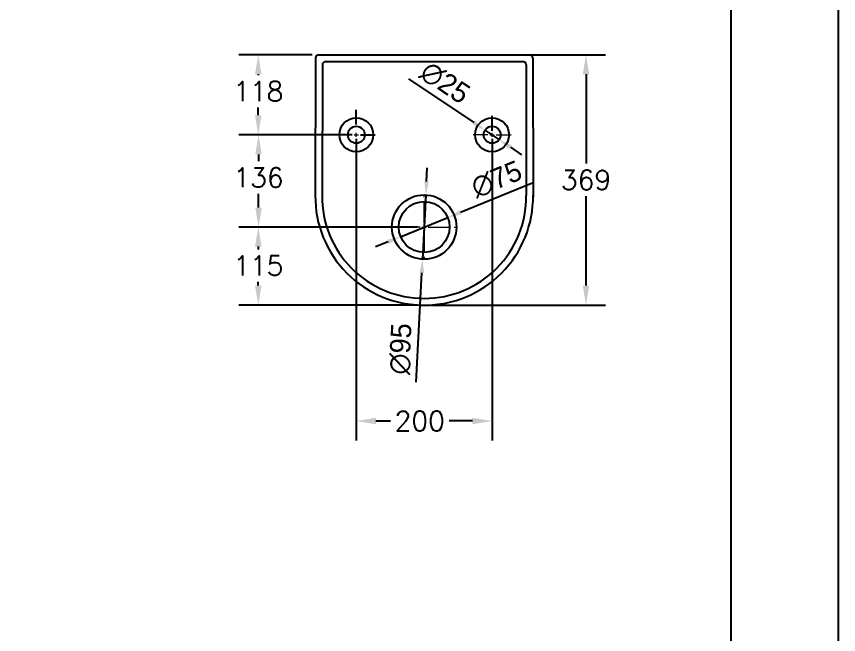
# Model space of a CAD drawing. Extents: x 63648 to 66073, y 58101 to 61531.
# Drawn here: x 64862 to 66073, y 59952 to 60863 of the extents above; entities that cross this region are included whole.
import ezdxf
from ezdxf.lldxf.tags import DXFTag

# ---------------------------------------------------------------- set-up
doc = ezdxf.new("R2010")
doc.units = 0
doc.header["$MEASUREMENT"] = 0
doc.linetypes.add('CENTER', pattern=[50.8, 31.75, -6.35, 6.35, -6.35])
doc.layers.get('Defpoints').update_dxf_attribs({"linetype": 'CONTINUOUS'})
for name, color, linetype in [('BU', 7, 'CONTINUOUS'), ('DIM2', 7, 'CONTINUOUS'), ('LINE', 7, 'CONTINUOUS'), ('YA', 7, 'CONTINUOUS')]:
    doc.layers.add(name, color=color, linetype=linetype)
doc.layers.add('CEN', color=1, linetype='CENTER', lineweight=5)
doc.styles.add('h', font='', dxfattribs={"height": 30})
doc.styles.get("Standard").update_dxf_attribs({"font": 'txt.shx', "bigfont": 'ghs.shx'})
doc.styles.get('h').set_extended_font_data('Haansoft Batang')
tags = doc.linetypes.add('Amconstr', pattern=[9999, 9999, 0]).pattern_tags.tags
tags[6:7] = [DXFTag(74, 4), DXFTag(75, 0), DXFTag(340, '0'), DXFTag(46, 1.0), DXFTag(50, 0.0), DXFTag(44, 0.0), DXFTag(45, 0.0)]
tags[4:5] = [DXFTag(74, 4), DXFTag(75, 0), DXFTag(340, '0'), DXFTag(46, 1.0), DXFTag(50, 0.0), DXFTag(44, 0.0), DXFTag(45, 0.0)]
doc.dimstyles.new('AM_ISO', dxfattribs={"dimscale": 10, "dimtxt": 3.5, "dimasz": 2, "dimexe": 1, "dimexo": 1, "dimgap": 1, "dimtad": 1, "dimdec": 0, "dimdsep": 46, "dimtxsty": 'h', "dimcen": -0.3, "dimclrd": 256, "dimclre": 256, "dimclrt": 2, "dimadec": 0, "dimazin": 2, "dimtp": 0.1, "dimtm": 0.1, "dimtfac": 0.71, "dimtdec": 0, "dimtmove": 0, "dimatfit": 3, "dimfxl": 0, "dimlwd": -1, "dimlwe": -1, "dimarcsym": 0})
doc.dimstyles.get("Standard").update_dxf_attribs({"dimtxt": 0.18, "dimasz": 0.18, "dimexe": 0.18, "dimexo": 0.0625, "dimgap": 0.09, "dimtad": 0, "dimtih": 1, "dimtoh": 1, "dimdec": 4, "dimzin": 0, "dimdsep": 46, "dimtxsty": 'Standard', "dimcen": 0.09, "dimadec": 0, "dimazin": 0, "dimtfac": 1, "dimtdec": 4, "dimtofl": 0, "dimtmove": 0, "dimatfit": 0, "dimfxl": 0, "dimtolj": 1, "dimtzin": 0, "dimarcsym": 0})

# ---------------------------------------------------------------- blocks, each defined once
blk = doc.blocks.new('*D30')
at = {"layer": 'Defpoints', "color": 0}
for p in [(65552.1, 60695.8), (65572.8, 60681.9)]:
    blk.add_point(p, dxfattribs=at)
at = {"layer": 'LINE'}
for p, q in [((65439.5, 60771.6), (65535.5, 60707)), ((65572.8, 60681.9), (65552.1, 60695.8)), ((65589.4, 60670.7), (65606, 60659.5))]:
    blk.add_line(p, q, dxfattribs=at)
for points in [[(65537.3, 60709.8), (65533.6, 60704.2), (65552.1, 60695.8)], [(65591.2, 60673.5), (65587.5, 60667.9), (65572.8, 60681.9)]]:
    blk.add_solid(points, dxfattribs=at)
at = {"layer": 'LINE', "color": 2, "insert": (65507.1, 60786.4), "char_height": 30, "attachment_point": 5, "rotation": 326.0452, "style": 'h'}
blk.add_mtext('{\\C256;\\P\\C7;∅25}', dxfattribs=at)
blk = doc.blocks.new('*D31')
at = {"layer": 'Defpoints', "color": 0}
for p in [(65497.2, 60567), (65427.7, 60538.7)]:
    blk.add_point(p, dxfattribs=at)
at = {"layer": 'LINE'}
for p, q in [((65622.9, 60618.1), (65515.7, 60574.5)), ((65427.7, 60538.7), (65497.2, 60567)), ((65409.2, 60531.2), (65390.6, 60523.7))]:
    blk.add_line(p, q, dxfattribs=at)
for points in [[(65514.4, 60577.6), (65516.9, 60571.4), (65497.2, 60567)], [(65407.9, 60534.3), (65410.4, 60528.1), (65427.7, 60538.7)]]:
    blk.add_solid(points, dxfattribs=at)
at = {"layer": 'LINE', "color": 2, "insert": (65569.1, 60623.3), "char_height": 30, "attachment_point": 5, "rotation": 22.1395, "style": 'h'}
blk.add_mtext('{\\C7;∅75}', dxfattribs=at)
blk = doc.blocks.new('*D32')
at = {"layer": 'Defpoints', "color": 0}
for p in [(65464.9, 60600.3), (65459.9, 60505.4)]:
    blk.add_point(p, dxfattribs=at)
at = {"layer": 'LINE'}
for p, q in [((65466, 60620.3), (65467, 60640.2)), ((65464.9, 60600.3), (65459.9, 60505.4)), ((65450.4, 60324.2), (65458.9, 60485.5))]:
    blk.add_line(p, q, dxfattribs=at)
for points in [[(65462.6, 60620.4), (65469.3, 60620.1), (65464.9, 60600.3)], [(65455.5, 60485.6), (65462.2, 60485.3), (65459.9, 60505.4)]]:
    blk.add_solid(points, dxfattribs=at)
at = {"layer": 'LINE', "color": 2, "insert": (65427.9, 60373.3), "char_height": 30, "attachment_point": 5, "rotation": 86.9813, "style": 'h'}
blk.add_mtext('{\\C7;∅95}', dxfattribs=at)
blk = doc.blocks.new('*D15')
at = {"layer": 'BU', "color": 0, "lineweight": -2}
for p, q in [((65297.4, 60806.9), (65189.1, 60806.9)), ((65217.9, 60778.1), (65217.9, 60777)), ((65217.9, 60717.7), (65217.9, 60729)), ((65352.4, 60688.9), (65189.1, 60688.9))]:
    blk.add_line(p, q, dxfattribs=at)
at = {"layer": 'BU', "color": 0}
for points in [[(65213.1, 60778.1), (65222.7, 60778.1), (65217.9, 60806.9)], [(65213.1, 60717.7), (65222.7, 60717.7), (65217.9, 60688.9)]]:
    blk.add_solid(points, dxfattribs=at)
at = {"layer": 'Defpoints', "color": 0}
for p in [(65217.9, 60806.9), (65307.4, 60806.9), (65362.4, 60688.9)]:
    blk.add_point(p, dxfattribs=at)
at = {"layer": 'BU', "color": 0, "insert": (65217.9, 60753), "char_height": 28.8, "attachment_point": 5}
blk.add_mtext('\\A1;118', dxfattribs=at)
blk = doc.blocks.new('*D16')
at = {"layer": 'BU', "color": 0, "lineweight": -2}
for p, q in [((65317.4, 60806.9), (65729.7, 60806.9)), ((65700.9, 60778.1), (65700.9, 60646.4)), ((65700.9, 60466.7), (65700.9, 60598.4)), ((65472.4, 60437.9), (65729.7, 60437.9))]:
    blk.add_line(p, q, dxfattribs=at)
at = {"layer": 'BU', "color": 0}
for points in [[(65696.1, 60778.1), (65705.7, 60778.1), (65700.9, 60806.9)], [(65696.1, 60466.7), (65705.7, 60466.7), (65700.9, 60437.9)]]:
    blk.add_solid(points, dxfattribs=at)
at = {"layer": 'Defpoints', "color": 0}
for p in [(65307.4, 60806.9), (65462.4, 60437.9), (65700.9, 60437.9)]:
    blk.add_point(p, dxfattribs=at)
at = {"layer": 'BU', "color": 0, "insert": (65700.9, 60622.4), "char_height": 28.8, "attachment_point": 5}
blk.add_mtext('\\A1;369', dxfattribs=at)
blk = doc.blocks.new('*D17')
at = {"layer": 'BU', "color": 0, "lineweight": -2}
for p, q in [((65352.4, 60688.9), (65189.5, 60688.9)), ((65218.3, 60660.1), (65218.3, 60649.9)), ((65218.3, 60581.7), (65218.3, 60601.9)), ((65452.4, 60552.9), (65189.5, 60552.9))]:
    blk.add_line(p, q, dxfattribs=at)
at = {"layer": 'BU', "color": 0}
for points in [[(65213.5, 60660.1), (65223.1, 60660.1), (65218.3, 60688.9)], [(65213.5, 60581.7), (65223.1, 60581.7), (65218.3, 60552.9)]]:
    blk.add_solid(points, dxfattribs=at)
at = {"layer": 'Defpoints', "color": 0}
for p in [(65362.4, 60688.9), (65218.3, 60552.9), (65462.4, 60552.9)]:
    blk.add_point(p, dxfattribs=at)
at = {"layer": 'BU', "color": 0, "insert": (65218.3, 60625.9), "char_height": 28.8, "attachment_point": 5}
blk.add_mtext('\\A1;136', dxfattribs=at)
blk = doc.blocks.new('*D18')
at = {"layer": 'BU', "color": 0, "lineweight": -2}
for p, q in [((65452.4, 60552.9), (65189.1, 60552.9)), ((65217.9, 60524.1), (65217.9, 60520)), ((65217.9, 60466.7), (65217.9, 60472)), ((65452.4, 60437.9), (65189.1, 60437.9))]:
    blk.add_line(p, q, dxfattribs=at)
at = {"layer": 'BU', "color": 0}
for points in [[(65213.1, 60524.1), (65222.7, 60524.1), (65217.9, 60552.9)], [(65213.1, 60466.7), (65222.7, 60466.7), (65217.9, 60437.9)]]:
    blk.add_solid(points, dxfattribs=at)
at = {"layer": 'Defpoints', "color": 0}
for p in [(65462.4, 60552.9), (65217.9, 60437.9), (65462.4, 60437.9)]:
    blk.add_point(p, dxfattribs=at)
at = {"layer": 'BU', "color": 0, "insert": (65217.9, 60496), "char_height": 28.8, "attachment_point": 5}
blk.add_mtext('\\A1;115', dxfattribs=at)
blk = doc.blocks.new('*D19')
at = {"layer": 'BU', "color": 0, "lineweight": -2}
for p, q in [((65362.4, 60678.9), (65362.4, 60238.2)), ((65562.4, 60678.9), (65562.4, 60238.2)), ((65391.2, 60267), (65412.7, 60267)), ((65533.6, 60267), (65499.1, 60267))]:
    blk.add_line(p, q, dxfattribs=at)
at = {"layer": 'BU', "color": 0}
for points in [[(65391.2, 60271.8), (65391.2, 60262.2), (65362.4, 60267)], [(65533.6, 60271.8), (65533.6, 60262.2), (65562.4, 60267)]]:
    blk.add_solid(points, dxfattribs=at)
at = {"layer": 'Defpoints', "color": 0}
for p in [(65362.4, 60688.9), (65562.4, 60688.9), (65562.4, 60267)]:
    blk.add_point(p, dxfattribs=at)
at = {"layer": 'BU', "color": 0, "insert": (65455.9, 60267), "char_height": 28.8, "attachment_point": 5}
blk.add_mtext('\\A1;200', dxfattribs=at)

msp = doc.modelspace()

# ---------------------------------------------------------------- linework, layer by layer
at = {"layer": 'BU', "color": 0}
msp.add_line((65612.9, 60616), (65612.9, 60599.4), dxfattribs=at)
at = {"layer": 'CEN'}
for p, q in [((65359.4, 60688.9), (65365.4, 60688.9)), ((65362.4, 60685.9), (65362.4, 60691.9)), ((65556.4, 60688.9), (65534.4, 60688.9)), ((65559.4, 60688.9), (65565.4, 60688.9)), ((65562.4, 60685.9), (65562.4, 60691.9)), ((65568.4, 60688.9), (65590.4, 60688.9)), ((65462.4, 60558.9), (65462.4, 60600.9)), ((65456.4, 60552.9), (65414.4, 60552.9)), ((65459.4, 60552.9), (65465.4, 60552.9)), ((65462.4, 60549.9), (65462.4, 60555.9)), ((65468.4, 60552.9), (65510.4, 60552.9)), ((65462.4, 60546.9), (65462.4, 60504.9))]:
    msp.add_line(p, q, dxfattribs=at)
at = {"layer": 'DIM2'}
for p, q in [((65362.4, 60703.9), (65362.4, 60725.9)), ((65562.4, 60694.9), (65562.4, 60716.9)), ((65356.4, 60688.9), (65334.4, 60688.9)), ((65368.4, 60688.9), (65390.4, 60688.9)), ((65362.4, 60682.9), (65362.4, 60660.9)), ((65562.4, 60682.9), (65562.4, 60660.9))]:
    msp.add_line(p, q, dxfattribs=at)
for centre, start, end in [((65307.4, 60801.9), 90, 179.8642), ((65617.4, 60801.9), 0.1358, 90)]:
    msp.add_arc(centre, 5, start, end, dxfattribs=at)
at = {"layer": 'LINE', "linetype": 'Amconstr'}
msp.add_line((65914.9, 58243.6), (65914.9, 61411.6), dxfattribs=at)
at = {"layer": 'LINE'}
for p, q in [((65307.4, 60806.9), (65617.4, 60806.9)), ((65302.4, 60801.9), (65302, 60597)), ((65317.4, 60796.9), (65607.5, 60796.9)), ((65622.4, 60801.9), (65622.9, 60597)), ((65312.4, 60791.8), (65312, 60597)), ((65612.5, 60791.9), (65612.9, 60616))]:
    msp.add_line(p, q, dxfattribs=at)
for centre, radius in [((65362.4, 60688.9), 25), ((65562.4, 60688.9), 25), ((65362.4, 60688.9), 12.5), ((65562.4, 60688.9), 12.5), ((65462.4, 60552.9), 47.5), ((65462.4, 60552.9), 37.5)]:
    msp.add_circle(centre, radius, dxfattribs=at)
for centre, radius, start, end in [((65317.4, 60791.9), 5, 90, 179.8642), ((65607.5, 60791.9), 5, 0.1358, 90), ((65461.9, 60597.8), 160, 179.3903, 270.1742), ((65461.9, 60597.8), 150, 179.3903, 270.1742), ((65462.9, 60597.8), 160, 269.8258, 0.6097), ((65462.9, 60597.8), 150, 269.8258, 0.6097)]:
    msp.add_arc(centre, radius, start, end, dxfattribs=at)
at = {"layer": 'YA', "color": 0}
msp.add_lwpolyline([(63647.6, 58101.1), (66073.1, 58101.1), (66073.1, 61531.5), (63647.6, 61531.5)], close=True, dxfattribs=at)

# ---------------------------------------------------------------- dimensions: what is measured, and where the dimension line sits
at = {"layer": 'BU', "color": 0}
for base, p1, p2, picture, middle in [((65217.9, 60806.9), (65362.4, 60688.9), (65307.4, 60806.9), '*D15', (65217.9, 60753)), ((65218.3, 60552.9), (65362.4, 60688.9), (65462.4, 60552.9), '*D17', (65218.3, 60625.9)), ((65217.9, 60437.9), (65462.4, 60552.9), (65462.4, 60437.9), '*D18', (65217.9, 60496))]:
    dim = msp.add_linear_dim(base=base, p1=p1, p2=p2, angle=90, dimstyle='Standard', override={"dimscale": 160, "dimgap": 0.06, "dimdec": 0, "dimatfit": 3}, dxfattribs=at)
    dim.commit()
    dim.dimension.update_dxf_attribs({"geometry": picture, "text_midpoint": middle, "dimtype": 160})
dim = msp.add_linear_dim(base=(65700.9, 60437.9), p1=(65307.4, 60806.9), p2=(65462.4, 60437.9), angle=90, dimstyle='Standard', override={"dimscale": 160, "dimgap": 0.06, "dimdec": 0, "dimatfit": 3}, dxfattribs=at)
dim.commit()
dim.dimension.update_dxf_attribs({"geometry": '*D16', "text_midpoint": (65700.9, 60622.4)})
dim = msp.add_linear_dim(base=(65562.4, 60267), p1=(65362.4, 60688.9), p2=(65562.4, 60688.9), dimstyle='Standard', override={"dimscale": 160, "dimgap": 0.06, "dimdec": 0, "dimatfit": 3}, dxfattribs=at)
dim.commit()
dim.dimension.update_dxf_attribs({"geometry": '*D19', "text_midpoint": (65455.9, 60267), "dimtype": 160})
at = {"layer": 'LINE'}
for p1, p2, text, picture, middle in [((65572.8, 60681.9), (65552.1, 60695.8), '{\\C256;\\P\\C7;<>}', '*D30', (65507.1, 60786.4)), ((65427.7, 60538.7), (65497.2, 60567), '{\\C7;<>}', '*D31', (65569.1, 60623.3))]:
    dim = msp.add_diameter_dim_2p(p1=p1, p2=p2, text=text, dimstyle='AM_ISO', dxfattribs=at)
    dim.commit()
    dim.dimension.update_dxf_attribs({"geometry": picture, "text_midpoint": middle})
dim = msp.add_diameter_dim_2p(p1=(65464.9, 60600.3), p2=(65459.9, 60505.4), text='{\\C7;<>}', dimstyle='AM_ISO', dxfattribs=at)
dim.commit()
dim.dimension.update_dxf_attribs({"geometry": '*D32', "text_midpoint": (65452.9, 60372), "dimtype": 163})

doc.saveas('drawing.dxf')
